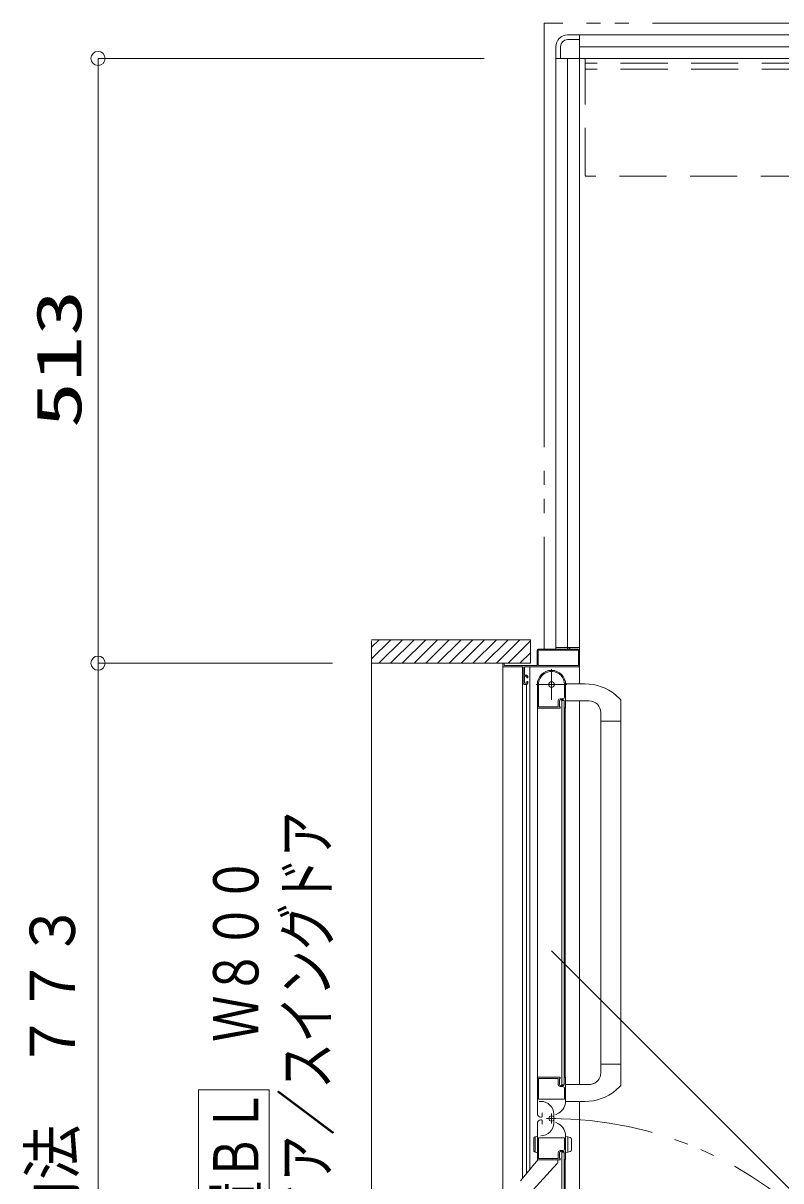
# Model space of a CAD drawing. Units: millimetres on the paper. Extents: x -305 to 305, y -152 to 152.
# Drawn here: x -161.06 to -128.88, y 32.43 to 81.57 of the extents above; entities that cross this region are included whole.
import ezdxf
from ezdxf.enums import TextEntityAlignment as Align

# ---------------------------------------------------------------- set-up
doc = ezdxf.new("R2010")
doc.units = ezdxf.units.MM
for name, pattern in [('DASHED2', [3, 2, -1]), ('LONG_CHAIN', [21, 18, -1, 1, -1]), ('LONG_DOUBLE_CHAIN', [21.8, 18, -1, 0.6, -0.6, 0.6, -1])]:
    doc.linetypes.add(name, pattern=pattern)
doc.layers.add('0-0_0', color=7, linetype='Continuous', lineweight=9)
doc.layers.add('0-1_VIEW0001', color=7, linetype='Continuous', lineweight=9)
doc.styles.add('ＭＳ ゴシック', font='')
doc.styles.get('ＭＳ ゴシック').set_extended_font_data('MS Gothic')

# ---------------------------------------------------------------- blocks, each defined once
blk = doc.blocks.new('_ORIGIN')
at = {"layer": '0-0_0'}
blk.add_line((0, 0), (-1, 0), dxfattribs=at)
blk.add_circle((0, 0), 0.5, dxfattribs=at)

msp = doc.modelspace()

# ---------------------------------------------------------------- linework, layer by layer
at = {"layer": '0-0_0'}
for p, q in [((-141.475, 80.074), (-157.881, 80.074)), ((-157.881, 79.474), (-157.881, 55.004)), ((-147.923, 54.404), (-157.881, 54.404)), ((-147.923, 54.404), (-157.881, 54.404)), ((-157.881, 53.804), (-157.881, 16.354))]:
    msp.add_line(p, q, dxfattribs=at)
at = {"layer": '0-1_VIEW0001', "linetype": 'LONG_DOUBLE_CHAIN'}
for p, q in [((-50.934, 81.573), (-138.934, 81.573)), ((-138.934, 81.573), (-138.934, 54.998)), ((-138.619, 42.195), (-127.859, 31.434))]:
    msp.add_line(p, q, dxfattribs=at)
at = {"layer": '0-1_VIEW0001'}
for p, q in [((-137.434, 81.073), (-137.934, 81.073)), ((-137.934, 80.873), (-137.434, 80.873)), ((-137.434, 81.073), (-52.434, 81.073)), ((-137.434, 54.948), (-137.434, 81.073)), ((-137.434, 81.073), (-52.434, 81.073)), ((-137.434, 80.673), (-137.434, 81.073)), ((-138.434, 80.073), (-138.434, 80.573)), ((-138.234, 80.073), (-138.234, 80.573)), ((-137.434, 80.573), (-52.434, 80.573)), ((-138.434, 54.998), (-138.434, 80.073)), ((-138.434, 80.073), (-51.434, 80.073)), ((-138.434, 80.073), (-138.434, 54.998)), ((-138.034, 80.073), (-138.434, 80.073)), ((-137.934, 54.998), (-137.934, 80.073)), ((-146.259, 55.398), (-139.509, 55.398)), ((-146.259, 54.583), (-145.444, 55.398)), ((-146.259, 55.078), (-145.939, 55.398)), ((-146.259, 55.347), (-146.259, 14.748)), ((-145.949, 54.398), (-144.949, 55.398)), ((-145.454, 54.398), (-144.454, 55.398)), ((-144.959, 54.398), (-143.959, 55.398)), ((-144.459, 54.398), (-143.459, 55.398)), ((-143.959, 54.398), (-142.959, 55.398)), ((-143.459, 54.398), (-142.459, 55.398)), ((-142.959, 54.398), (-141.959, 55.398)), ((-142.459, 54.398), (-141.459, 55.398)), ((-141.959, 54.398), (-140.959, 55.398)), ((-141.459, 54.398), (-140.459, 55.398)), ((-140.959, 54.398), (-139.959, 55.398)), ((-140.459, 54.398), (-139.509, 55.348)), ((-139.509, 54.399), (-139.509, 55.398)), ((-138.434, 55.073), (-137.434, 55.073)), ((-137.874, 55.063), (-137.874, 55.013)), ((-137.844, 55.073), (-137.864, 55.073)), ((-137.834, 55.013), (-137.834, 55.063)), ((-139.959, 54.398), (-139.509, 54.848)), ((-139.234, 54.948), (-139.234, 54.313)), ((-139.189, 54.938), (-139.189, 54.313)), ((-137.889, 54.998), (-139.184, 54.998)), ((-137.494, 54.953), (-139.174, 54.953)), ((-137.484, 54.998), (-137.819, 54.998)), ((-137.479, 54.313), (-137.479, 54.938)), ((-137.434, 54.95), (-137.434, 53.524)), ((-146.259, 54.398), (-139.509, 54.398)), ((-140.684, 54.383), (-140.684, 54.263)), ((-140.684, 15.898), (-140.684, 54.248)), ((-140.669, 54.248), (-139.834, 54.248)), ((-140.634, 54.313), (-140.634, 54.383)), ((-139.249, 54.298), (-140.619, 54.298)), ((-139.857, 32.519), (-139.857, 54.248)), ((-139.819, 54.233), (-139.819, 53.548)), ((-139.769, 53.913), (-139.769, 54.233)), ((-139.754, 54.248), (-137.459, 54.248)), ((-139.541, 32.903), (-139.541, 54.248)), ((-139.174, 54.298), (-137.494, 54.298)), ((-139.769, 53.568), (-139.769, 53.838)), ((-139.669, 53.898), (-139.754, 53.898)), ((-139.754, 53.853), (-139.684, 53.853)), ((-139.669, 53.838), (-139.669, 53.793)), ((-139.669, 53.613), (-139.669, 53.568)), ((-139.654, 53.778), (-139.634, 53.778)), ((-139.634, 53.628), (-139.654, 53.628)), ((-139.619, 53.793), (-139.619, 53.848)), ((-139.619, 53.548), (-139.619, 53.613)), ((-139.169, 53.572), (-139.169, 52.558)), ((-139.769, 53.498), (-139.669, 53.498)), ((-139.684, 53.553), (-139.754, 53.553)), ((-139.681, 32.733), (-139.681, 53.498)), ((-139.219, 53.499), (-139.219, 36.823)), ((-138.064, 52.968), (-138.064, 53.498)), ((-138.019, 52.513), (-138.019, 53.498)), ((-137.191, 53.523), (-138.009, 53.526)), ((-138.329, 52.558), (-138.329, 52.818)), ((-138.284, 52.573), (-138.284, 52.798)), ((-138.254, 52.893), (-138.139, 52.893)), ((-138.234, 52.848), (-138.109, 52.848)), ((-138.184, 52.823), (-138.084, 52.823)), ((-138.184, 36.498), (-138.184, 52.823)), ((-138.084, 36.498), (-138.084, 52.823)), ((-137.024, 52.803), (-138.019, 52.803)), ((-137.434, 52.798), (-137.434, 36.524)), ((-135.896, 53.061), (-135.697, 52.877)), ((-135.669, 51.948), (-135.669, 52.808)), ((-139.209, 52.498), (-138.268, 52.498)), ((-139.159, 52.548), (-138.339, 52.548)), ((-138.255, 52.505), (-138.246, 52.52)), ((-138.244, 52.527), (-138.244, 52.533)), ((-138.082, 52.52), (-138.073, 52.505)), ((-138.061, 52.498), (-138.034, 52.498)), ((-138.034, 36.823), (-138.034, 52.498)), ((-136.524, 51.948), (-136.524, 52.303)), ((-136.524, 51.948), (-135.669, 51.948)), ((-136.519, 51.948), (-136.519, 37.374)), ((-135.669, 51.948), (-135.669, 36.512)), ((-136.524, 37.374), (-136.524, 37.019)), ((-136.524, 37.374), (-135.669, 37.374)), ((-139.219, 36.854), (-139.219, 35.284)), ((-139.219, 36.823), (-138.268, 36.823)), ((-139.169, 36.763), (-139.169, 35.903)), ((-138.344, 36.773), (-139.159, 36.773)), ((-138.329, 36.508), (-138.329, 36.758)), ((-138.284, 36.523), (-138.284, 36.748)), ((-138.246, 36.802), (-138.255, 36.816)), ((-138.139, 36.433), (-138.254, 36.433)), ((-138.244, 36.788), (-138.244, 36.794)), ((-138.109, 36.473), (-138.234, 36.473)), ((-138.084, 36.498), (-138.184, 36.498)), ((-138.073, 36.816), (-138.082, 36.802)), ((-138.034, 36.823), (-138.061, 36.823)), ((-138.019, 36.808), (-138.019, 35.822)), ((-136.955, 36.524), (-138.009, 36.524)), ((-135.894, 36.261), (-135.697, 36.444)), ((-150.61, 36.285), (-153.61, 36.285)), ((-153.61, 24.285), (-153.61, 36.285)), ((-150.61, 24.285), (-150.61, 36.285)), ((-139.159, 35.893), (-138.079, 35.893)), ((-138.064, 35.908), (-138.064, 36.358)), ((-139.145, 35.803), (-139.065, 35.803)), ((-137.191, 35.798), (-138.009, 35.796)), ((-137.434, 14.073), (-137.434, 35.798)), ((-137.434, 35.798), (-137.434, 15.198)), ((-139.069, 35.133), (-139.039, 35.133)), ((-139.069, 35.013), (-139.039, 35.013)), ((-139.014, 35.158), (-139.014, 35.308)), ((-139.014, 34.988), (-139.014, 34.838)), ((-138.525, 35.263), (-138.525, 34.883)), ((-138.449, 35.227), (-138.319, 35.302)), ((-138.449, 34.919), (-138.319, 34.844)), ((-139.219, 33.293), (-139.219, 34.863)), ((-139.369, 34.256), (-139.369, 33.69)), ((-139.319, 33.649), (-139.319, 34.296)), ((-139.169, 33.383), (-139.169, 34.243)), ((-139.159, 34.253), (-138.079, 34.253)), ((-138.064, 34.238), (-138.064, 33.788)), ((-138.019, 33.338), (-138.019, 34.324)), ((-138.019, 34.323), (-137.825, 34.27)), ((-137.919, 33.649), (-137.919, 34.296)), ((-137.769, 34.198), (-137.769, 33.747)), ((-139.219, 33.623), (-139.343, 33.656)), ((-138.329, 33.638), (-138.329, 33.388)), ((-138.284, 33.623), (-138.284, 33.398)), ((-138.139, 33.713), (-138.254, 33.713)), ((-138.109, 33.673), (-138.234, 33.673)), ((-138.184, 33.648), (-138.184, 17.323)), ((-138.084, 33.648), (-138.184, 33.648)), ((-138.084, 33.648), (-138.084, 17.323)), ((-138.019, 33.623), (-137.825, 33.675)), ((-139.932, 32.428), (-139.194, 33.323)), ((-138.373, 33.161), (-139.551, 31.873)), ((-138.268, 33.323), (-139.209, 33.323)), ((-138.344, 33.373), (-139.159, 33.373)), ((-138.344, 33.323), (-138.344, 33.232)), ((-138.246, 33.345), (-138.255, 33.33)), ((-138.244, 33.358), (-138.244, 33.352)), ((-138.073, 33.33), (-138.082, 33.345)), ((-138.034, 33.323), (-138.061, 33.323)), ((-138.034, 33.323), (-138.034, 17.648))]:
    msp.add_line(p, q, dxfattribs=at)
at = {"layer": '0-1_VIEW0001', "color": 6, "linetype": 'DASHED2'}
for p, q in [((-137.184, 75.123), (-137.184, 80.073)), ((-52.684, 79.873), (-137.184, 79.873)), ((-52.684, 79.623), (-137.184, 79.623)), ((-52.734, 75.073), (-137.184, 75.073))]:
    msp.add_line(p, q, dxfattribs=at)
at = {"layer": '0-1_VIEW0001', "linetype": 'LONG_CHAIN'}
for p, q in [((-138.619, 52.848), (-138.619, 54.148)), ((-137.969, 53.498), (-139.269, 53.498)), ((-138.832, 35.073), (-138.44, 35.073)), ((-138.619, 35.286), (-138.619, 34.861))]:
    msp.add_line(p, q, dxfattribs=at)
at = {"layer": '0-1_VIEW0001'}
msp.add_lwpolyline([(-139.219, 33.623), (-139.219, 34.323), (-139.343, 34.289)], dxfattribs=at)
for centre, radius in [((-138.619, 53.498), 0.125), ((-138.619, 35.073), 0.113)]:
    msp.add_circle(centre, radius, dxfattribs=at)
for centre, radius, start, end in [((-137.934, 80.573), 0.5, 90, 180), ((-137.934, 80.573), 0.3, 90, 180), ((-137.864, 55.063), 0.01, 90, 180), ((-137.844, 55.063), 0.01, 0, 90), ((-139.184, 54.948), 0.05, 90, 180), ((-139.174, 54.938), 0.015, 90, 180), ((-137.889, 55.013), 0.015, 270, 0), ((-137.819, 55.013), 0.015, 180, 270), ((-137.494, 54.938), 0.015, 0, 90), ((-137.484, 54.948), 0.05, 0, 90), ((-140.669, 54.383), 0.015, 90, 180), ((-140.669, 54.263), 0.015, 180, 270), ((-140.649, 54.383), 0.015, 0, 90), ((-140.619, 54.313), 0.015, 180, 270), ((-139.834, 54.233), 0.015, 0, 90), ((-139.754, 54.233), 0.015, 90, 180), ((-139.249, 54.313), 0.015, 270, 0), ((-138.619, 53.498), 0.6, 0, 180), ((-139.174, 54.313), 0.015, 180, 270), ((-137.494, 54.313), 0.015, 270, 0), ((-137.459, 54.273), 0.025, 270, 0), ((-139.754, 53.913), 0.015, 180, 270), ((-139.754, 53.838), 0.015, 90, 180), ((-139.684, 53.838), 0.015, 0, 90), ((-139.669, 53.848), 0.05, 0, 90), ((-139.654, 53.793), 0.015, 180, 270), ((-139.654, 53.613), 0.015, 90, 180), ((-139.634, 53.793), 0.015, 270, 0), ((-139.634, 53.613), 0.015, 0, 90), ((-138.619, 53.498), 0.555, 0, 172.2329), ((-139.159, 53.572), 0.01, 172.2329, 180), ((-139.769, 53.548), 0.05, 180, 270), ((-139.754, 53.568), 0.015, 180, 270), ((-139.684, 53.568), 0.015, 270, 0), ((-139.669, 53.548), 0.05, 270, 0), ((-137.199, 51.453), 2.07, 50.9758, 89.8), ((-138.254, 52.818), 0.075, 90, 180), ((-138.234, 52.798), 0.05, 90, 180), ((-138.139, 52.968), 0.075, 270, 0), ((-138.109, 52.823), 0.025, 0, 90), ((-137.024, 52.303), 0.5, 0, 90), ((-135.769, 52.808), 0.1, 0, 43.4724), ((-139.209, 52.508), 0.01, 180, 270), ((-139.159, 52.558), 0.01, 180, 270), ((-138.339, 52.558), 0.01, 270, 0), ((-138.259, 52.573), 0.025, 180, 270), ((-138.268, 52.513), 0.015, 270, 329.0362), ((-138.259, 52.533), 0.015, 0, 90), ((-138.259, 52.527), 0.015, 329.0362, 0), ((-138.069, 52.527), 0.015, 180, 210.9638), ((-138.061, 52.513), 0.015, 210.9638, 270), ((-138.034, 52.513), 0.015, 270, 0), ((-137.024, 37.019), 0.5, 277.9556, 0), ((-139.209, 36.813), 0.01, 90, 180), ((-139.159, 36.763), 0.01, 90, 180), ((-138.344, 36.758), 0.015, 0, 90), ((-138.254, 36.508), 0.075, 180, 270), ((-138.259, 36.748), 0.025, 90, 180), ((-138.234, 36.523), 0.05, 180, 270), ((-138.268, 36.808), 0.015, 30.9638, 90), ((-138.259, 36.788), 0.015, 270, 0), ((-138.259, 36.794), 0.015, 0, 30.9638), ((-138.139, 36.358), 0.075, 0, 90), ((-138.109, 36.498), 0.025, 270, 0), ((-138.069, 36.794), 0.015, 149.0362, 180), ((-138.061, 36.808), 0.015, 90, 149.0362), ((-138.034, 36.808), 0.015, 0, 90), ((-135.769, 36.513), 0.1, 316.5276, 0), ((-139.159, 35.903), 0.01, 180, 270), ((-138.079, 35.908), 0.015, 270, 0), ((-137.199, 37.868), 2.07, 270.2, 309.0581), ((-139.065, 35.263), 0.54, 0, 90), ((-138.619, 35.822), 0.6, 300, 0), ((-139.069, 35.283), 0.15, 180, 270), ((-139.069, 34.863), 0.15, 90, 180), ((-139.039, 35.158), 0.025, 270, 0), ((-139.039, 34.988), 0.025, 0, 90), ((-139.065, 34.883), 0.54, 270, 0), ((-138.619, 34.324), 0.6, 0, 60), ((-139.334, 34.256), 0.035, 105, 180), ((-139.159, 34.243), 0.01, 90, 180), ((-138.079, 34.238), 0.015, 0, 90), ((-137.844, 34.198), 0.075, 0, 75), ((-139.334, 33.69), 0.035, 180, 255), ((-138.254, 33.638), 0.075, 90, 180), ((-138.234, 33.623), 0.05, 90, 180), ((-138.139, 33.788), 0.075, 270, 0), ((-138.109, 33.648), 0.025, 0, 90), ((-137.844, 33.747), 0.075, 285, 0), ((-139.209, 33.333), 0.01, 180, 270), ((-139.159, 33.383), 0.01, 180, 270), ((-138.444, 33.232), 0.1, 317.5638, 0), ((-138.344, 33.388), 0.015, 270, 0), ((-138.259, 33.398), 0.025, 180, 270), ((-138.268, 33.338), 0.015, 270, 329.0362), ((-138.259, 33.358), 0.015, 0, 90), ((-138.259, 33.352), 0.015, 329.0362, 0), ((-138.069, 33.352), 0.015, 180, 210.9638), ((-138.061, 33.338), 0.015, 210.9638, 270), ((-138.034, 33.338), 0.015, 270, 0)]:
    msp.add_arc(centre, radius, start, end, dxfattribs=at)
at = {"layer": '0-1_VIEW0001', "color": 6, "linetype": 'DASHED2'}
msp.add_arc((-137.134, 75.123), 0.05, 180, 270, dxfattribs=at)
at = {"layer": '0-1_VIEW0001', "linetype": 'LONG_DOUBLE_CHAIN'}
msp.add_arc((-138.619, 19.148), 15.925, 356.0027, 90, dxfattribs=at)

# ---------------------------------------------------------------- block references
at = {"layer": '0-0_0', "xscale": 0.6, "yscale": 0.6}
for p, rotation in [((-157.881, 80.074), 90), ((-157.881, 54.404), 270), ((-157.881, 54.404), 90)]:
    msp.add_blockref('_ORIGIN', p, dxfattribs=dict(at, rotation=rotation))

# ---------------------------------------------------------------- texts
at = {"layer": '0-0_0', "style": 'ＭＳ ゴシック'}
for s, width, p in [('513', 1.5, (-158.011, 64.383)), ('額縁内法\u3000７７３', 0.9, (-158.284, 25.386))]:
    msp.add_text(s, height=1.921, rotation=90, dxfattribs=dict(at, width=width)).set_placement(p, align=Align.BOTTOM_LEFT)
at = {"layer": '0-1_VIEW0001', "style": 'ＭＳ ゴシック', "width": 0.75}
for s, p in [('２枚折りドア／スイングドア', (-147.493, 22.57)), ('ドア位置ＢＬ\u3000Ｗ８００', (-150.49, 24.57))]:
    msp.add_text(s, height=1.921, rotation=90, dxfattribs=at).set_placement(p, align=Align.BOTTOM_LEFT)

doc.saveas('drawing.dxf')
